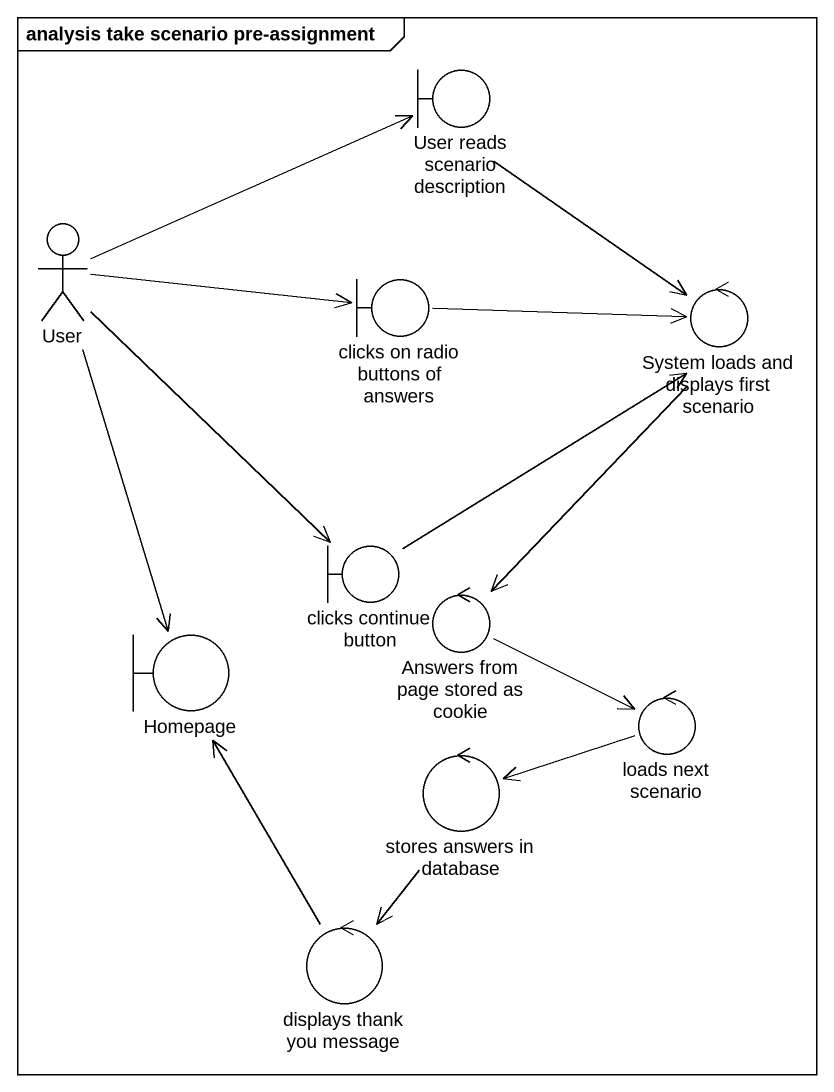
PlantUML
@startuml
mainframe analysis take scenario pre-assignment
boundary "User reads scenario description" as User_reads_scenario
actor User
boundary "clicks on radio buttons of answers" as clicks_on_radio_buttons_of
control "System loads and displays first scenario" as System_loads_and_displays
boundary "clicks continue button" as clicks_continue_button
control "Answers from page stored as cookie" as Answers_from_page_stored_as
boundary Homepage
control "stores answers in database" as stores_answers_in_database
control "loads next scenario" as loads_next_scenario
control "displays thank you message" as displays_thank_you_message
User_reads_scenario --> System_loads_and_displays
User -right-> User_reads_scenario
User -right-> clicks_on_radio_buttons_of
User --> clicks_continue_button
User --> Homepage
clicks_on_radio_buttons_of -right-> System_loads_and_displays
System_loads_and_displays --> Answers_from_page_stored_as
clicks_continue_button -up-> System_loads_and_displays
Answers_from_page_stored_as -right-> loads_next_scenario
stores_answers_in_database --> displays_thank_you_message
loads_next_scenario -left-> stores_answers_in_database
displays_thank_you_message -up-> Homepage
@enduml
